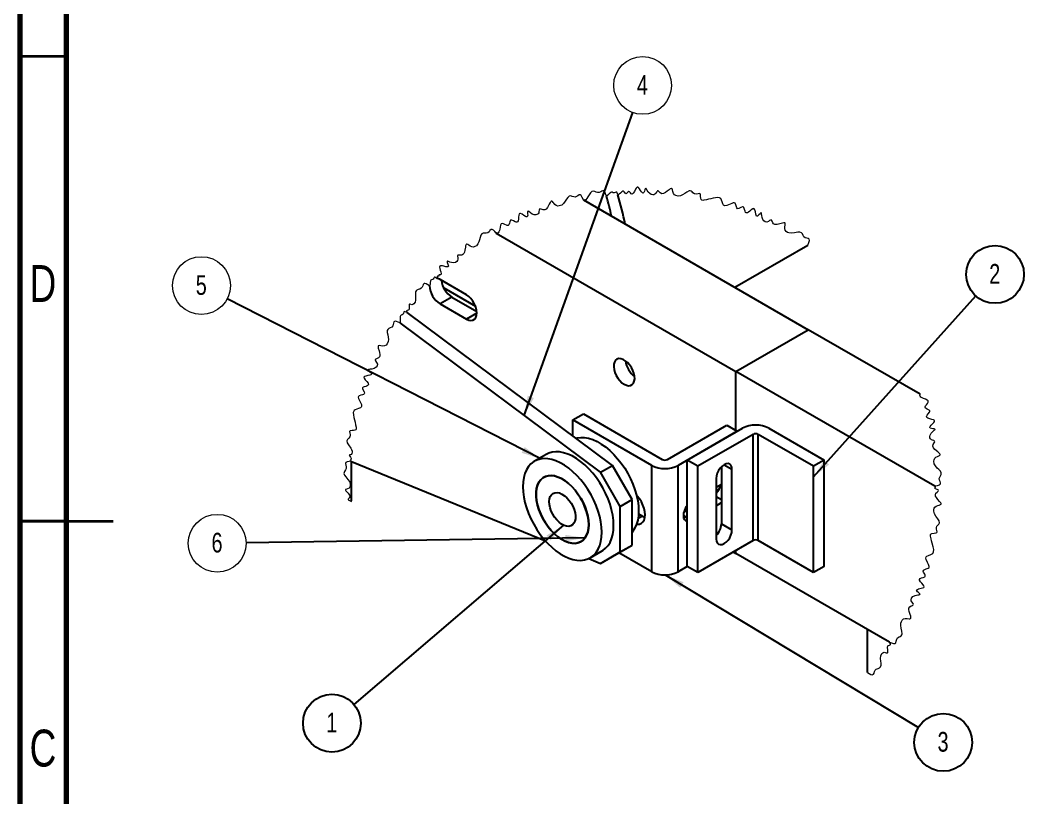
# Model space of a CAD drawing. Header units: millimetres. Extents: x 41 to 1868, y -696 to 319.
# Drawn here: x 976.2 to 1084.2, y -582.6 to -498.9 of the extents above; entities that cross this region are included whole.
import ezdxf

# ---------------------------------------------------------------- set-up
doc = ezdxf.new("R2010")
doc.units = ezdxf.units.MM
doc.layers.add('FORMAT', color=7, linetype='Continuous')
doc.styles.add('SLDTEXTSTYLE0', font='TXT', dxfattribs={"width": 0.75})
doc.dimstyles.new('SLDDIMSTYLE0', dxfattribs={"dimtxt": 2.5, "dimasz": 2.116667, "dimexe": 0, "dimexo": 0.625, "dimgap": 0, "dimtad": 1, "dimdec": 0, "dimrnd": 1e-09, "dimtxsty": 'Standard', "dimsah": 1, "dimcen": 2.5, "dimazin": 3, "dimtfac": 2.116667, "dimtdec": 0, "dimtmove": 0, "dimatfit": 3, "dimfrac": 2})

# ---------------------------------------------------------------- blocks, each defined once
blk = doc.blocks.new('SW_NOTE_0_117')
at = {"layer": 'FORMAT', "color": 0}
blk.add_circle((2.08, 2.32), 3.11, dxfattribs=at)
at = {"layer": 'FORMAT', "color": 0, "insert": (2.05, 3.44), "char_height": 2.12, "attachment_point": 2, "style": 'SLDTEXTSTYLE0'}
blk.add_mtext('2', dxfattribs=at)
blk = doc.blocks.new('SW_NOTE_0_118')
at = {"layer": 'FORMAT', "color": 0}
blk.add_circle((2.67, -1.61), 3.11, dxfattribs=at)
at = {"layer": 'FORMAT', "color": 0, "insert": (2.65, -0.49), "char_height": 2.12, "attachment_point": 2, "style": 'SLDTEXTSTYLE0'}
blk.add_mtext('3', dxfattribs=at)
blk = doc.blocks.new('SW_NOTE_0_119')
at = {"layer": 'FORMAT', "color": 0}
blk.add_circle((-2.37, -2.02), 3.11, dxfattribs=at)
at = {"layer": 'FORMAT', "color": 0, "insert": (-2.39, -0.9), "char_height": 2.12, "attachment_point": 2, "style": 'SLDTEXTSTYLE0'}
blk.add_mtext('1', dxfattribs=at)
blk = doc.blocks.new('SW_NOTE_0_120')
at = {"color": 0, "linetype": 'Continuous', "lineweight": 0}
blk.add_circle((-2.77, 1.42), 3.11, dxfattribs=at)
at = {"color": 0, "linetype": 'Continuous', "lineweight": 0, "insert": (-2.79, 2.54), "char_height": 2.12, "attachment_point": 2, "style": 'SLDTEXTSTYLE0'}
blk.add_mtext('5', dxfattribs=at)
blk = doc.blocks.new('SW_NOTE_0_121')
at = {"color": 0, "linetype": 'Continuous', "lineweight": 0}
blk.add_circle((-3.11, -0.05), 3.11, dxfattribs=at)
at = {"color": 0, "linetype": 'Continuous', "lineweight": 0, "insert": (-3.13, 1.08), "char_height": 2.12, "attachment_point": 2, "style": 'SLDTEXTSTYLE0'}
blk.add_mtext('6', dxfattribs=at)
blk = doc.blocks.new('SW_NOTE_0_122')
at = {"color": 0, "linetype": 'Continuous', "lineweight": 0}
blk.add_circle((1.05, 2.93), 3.11, dxfattribs=at)
at = {"color": 0, "linetype": 'Continuous', "lineweight": 0, "insert": (1.03, 4.05), "char_height": 2.12, "attachment_point": 2, "style": 'SLDTEXTSTYLE0'}
blk.add_mtext('4', dxfattribs=at)

msp = doc.modelspace()

# ---------------------------------------------------------------- linework, layer by layer
at = {"color": 7, "linetype": 'Continuous', "lineweight": 70}
for p, q in [((976.2375, -696.2811), (976.2375, -409.2811)), ((981.2375, -690.1476), (981.2375, -413.1476))]:
    msp.add_line(p, q, dxfattribs=at)
at = {"color": 7, "linetype": 'Continuous', "lineweight": 35}
for p, q in [((981.2375, -502.7811), (976.2375, -502.7811)), ((976.2365, -552.7811), (986.2385, -552.7811)), ((981.2375, -552.7811), (976.2375, -552.7811))]:
    msp.add_line(p, q, dxfattribs=at)
at = {"color": 7, "linetype": 'Continuous', "lineweight": 25}
for p, q in [((1036.8181, -518.2107), (1061.0089, -532.1757)), ((1027.4493, -521.7826), (1053.2307, -536.6659)), ((1053.1024, -527.6114), (1060.9701, -523.0694)), ((1024.2394, -528.4216), (1021.4109, -526.7888)), ((1021.8014, -527.6689), (1025.2199, -529.6423)), ((1022.6837, -528.6669), (1021.4109, -529.4017)), ((1022.6837, -528.6669), (1025.3619, -530.213)), ((1021.4109, -529.4017), (1024.2394, -531.0345)), ((1039.9371, -546.7902), (1017.883, -530.3446)), ((1038.6643, -547.5249), (1017.1054, -531.4486)), ((1053.2307, -536.6659), (1061.0089, -532.1757)), ((1073.0347, -539.118), (1061.0089, -532.1757)), ((1053.2307, -543.0346), (1053.2307, -536.6659)), ((1074.6266, -549.0175), (1053.2307, -536.6659)), ((1035.6945, -541.8916), (1036.8259, -541.2385)), ((1044.1797, -546.79), (1035.6945, -541.8916)), ((1035.6945, -543.6265), (1035.6945, -541.8916)), ((1036.8259, -541.2385), (1045.3111, -546.1369)), ((1045.8768, -546.1369), (1052.2408, -542.4631)), ((1047.9982, -546.2185), (1053.9378, -542.7896)), ((1052.2408, -542.4631), (1053.3722, -543.1162)), ((1056.7663, -542.7896), (1062.706, -546.2185)), ((1053.3722, -543.1162), (1047.0082, -546.79)), ((1055.0692, -543.4428), (1049.1295, -546.8717)), ((1055.0692, -554.8743), (1055.0692, -543.4428)), ((1061.5746, -546.8717), (1055.6349, -543.4428)), ((1055.6349, -554.8743), (1055.6349, -543.4428)), ((1032.8361, -545.5951), (1031.5633, -546.3298)), ((1049.1295, -546.8717), (1047.9982, -546.2185)), ((1047.9982, -557.6501), (1047.9982, -546.2185)), ((1062.706, -546.2185), (1061.5746, -546.8717)), ((1062.706, -557.6501), (1062.706, -546.2185)), ((1011.865, -550.5893), (1011.865, -546.344)), ((1011.865, -546.3656), (1032.7449, -554.9031)), ((1038.6643, -547.5249), (1039.9371, -546.7902)), ((1042.0584, -550.4644), (1039.9371, -546.7902)), ((1044.1797, -558.2216), (1044.1797, -546.79)), ((1047.0082, -558.2216), (1047.0082, -546.79)), ((1049.1295, -558.3032), (1049.1295, -546.8717)), ((1051.6751, -546.928), (1051.6751, -553.0779)), ((1052.8064, -553.731), (1052.8064, -547.1986)), ((1061.5746, -558.3032), (1061.5746, -546.8717)), ((1040.7857, -551.1992), (1038.6643, -547.5249)), ((1051.1094, -548.1783), (1051.1094, -554.7107)), ((1051.6751, -548.8318), (1051.1094, -549.1584)), ((1011.7955, -550.6294), (1011.865, -550.5893)), ((1040.7857, -551.1992), (1042.0584, -550.4644)), ((1042.0584, -555.3636), (1042.0584, -550.4644)), ((1042.5706, -550.1089), (1042.6781, -550.171)), ((1040.7857, -556.0984), (1040.7857, -551.1992)), ((1047.9982, -551.6079), (1047.6223, -551.8249)), ((1051.1094, -551.1181), (1051.6751, -550.7915)), ((1042.7561, -552.0108), (1043.1898, -552.2612)), ((1043.1898, -552.2612), (1043.4487, -552.383)), ((1051.6751, -553.0779), (1052.8064, -553.731)), ((1055.0692, -554.8743), (1049.1295, -558.3032)), ((1061.5746, -558.3032), (1055.6349, -554.8743)), ((1037.5629, -556.7224), (1038.8356, -555.9877)), ((1039.9371, -556.5887), (1042.0584, -555.3636)), ((1040.7857, -556.0984), (1042.0584, -555.3636)), ((1053.2307, -556.2629), (1053.2307, -555.9357)), ((1037.4003, -556.8066), (1038.6643, -557.3234)), ((1038.6643, -557.3234), (1040.7857, -556.0984)), ((1038.6643, -557.3234), (1039.9371, -556.5887)), ((1044.1797, -558.2216), (1040.644, -556.1805)), ((1052.9473, -556.0993), (1053.2307, -556.2629)), ((1069.7562, -565.8028), (1053.2307, -556.2629)), ((1047.9982, -557.6501), (1047.0082, -558.2216)), ((1049.1295, -558.3032), (1047.9982, -557.6501)), ((1062.706, -557.6501), (1061.5746, -558.3032)), ((1069.7562, -565.8028), (1067.3729, -564.427)), ((1067.3729, -569.0811), (1067.3729, -564.427))]:
    msp.add_line(p, q, dxfattribs=at)
at = {"color": 8, "linetype": 'Continuous', "lineweight": 25}
for p, q in [((1025.3707, -530.3814), (1024.2394, -531.0345)), ((1051.9578, -546.7087), (1052.8064, -547.1986)), ((1051.1094, -550.1384), (1051.6751, -550.465)), ((1043.1898, -552.2612), (1042.6933, -552.5478)), ((1047.5739, -552.1794), (1047.9982, -552.4243))]:
    msp.add_line(p, q, dxfattribs=at)
at = {"color": 7, "linetype": 'Continuous', "lineweight": 18, "flags": 128}
for points in [[(1060.9701, -523.0694), (1061.0856, -522.7992), (1061.1454, -522.5666), (1061.1202, -522.4396), (1061.0121, -522.3683), (1060.8439, -522.3314), (1060.6681, -522.2837), (1060.5353, -522.182), (1060.4508, -522.0297), (1060.3803, -521.8705), (1060.2883, -521.749), (1060.1139, -521.6861), (1059.8937, -521.6953), (1059.5219, -521.7656), (1059.2157, -521.8013), (1058.9329, -521.7663), (1058.7789, -521.7011), (1058.6387, -521.5989), (1058.5337, -521.4614), (1058.4859, -521.2907), (1058.4968, -521.0982), (1058.5293, -520.913), (1058.5416, -520.7664), (1058.5272, -520.7172), (1058.4941, -520.6876), (1058.3706, -520.6788), (1058.2337, -520.7082), (1057.9369, -520.796), (1057.6563, -520.8602), (1057.4045, -520.8554), (1057.2781, -520.7914), (1057.1899, -520.6668), (1057.1283, -520.5138), (1057.0679, -520.3921), (1057.0157, -520.3581), (1056.9485, -520.3725), (1056.84, -520.4407), (1056.7181, -520.5259), (1056.5495, -520.5943), (1056.3879, -520.5728), (1056.2436, -520.4746), (1056.1267, -520.3157), (1056.0475, -520.1125), (1056.0123, -519.885), (1055.9943, -519.6908), (1055.9776, -519.6305), (1055.948, -519.6079), (1055.9174, -519.6181), (1055.888, -519.639), (1055.827, -519.6973), (1055.7021, -519.8323), (1055.5627, -519.9548), (1055.5047, -519.9721), (1055.4579, -519.9507), (1055.4022, -519.8534), (1055.3694, -519.7386), (1055.3211, -519.4957), (1055.2661, -519.2711), (1055.2032, -519.1586), (1055.1268, -519.1341), (1055.0311, -519.1695), (1054.8806, -519.2783), (1054.7132, -519.4172), (1054.5827, -519.5148), (1054.4569, -519.584), (1054.3482, -519.6026), (1054.2675, -519.5505), (1054.2062, -519.4217), (1054.1596, -519.2574), (1054.1221, -519.13), (1054.075, -519.0258), (1054.0212, -518.97), (1053.95, -518.956), (1053.7675, -519.0245), (1053.5481, -519.1386), (1053.4053, -519.1576), (1053.3237, -519.079), (1053.2785, -518.9717), (1053.2158, -518.7531), (1053.1375, -518.5692), (1053.0455, -518.5083), (1052.9203, -518.5234), (1052.7728, -518.5864), (1052.6145, -518.6678), (1052.2659, -518.8165), (1052.0351, -518.8409), (1051.908, -518.7698), (1051.8243, -518.6184), (1051.7617, -518.4239), (1051.6953, -518.227), (1051.6004, -518.0686), (1051.4595, -517.9785), (1051.2578, -517.9484), (1051.0286, -517.9706), (1050.7918, -518.0218), (1050.5294, -518.0879), (1050.2946, -518.1404), (1050.0603, -518.1924), (1049.7916, -518.2508), (1049.6584, -518.2595), (1049.5498, -518.233), (1049.48, -518.1565), (1049.4461, -518.014), (1049.4367, -517.8449), (1049.423, -517.6673), (1049.3872, -517.5671), (1049.3044, -517.5252), (1049.1794, -517.5398), (1048.9471, -517.587), (1048.7584, -517.5533), (1048.606, -517.4326), (1048.5124, -517.3405), (1048.4175, -517.2683), (1048.3146, -517.2378), (1048.2031, -517.2496), (1047.9647, -517.3608), (1047.7226, -517.5228), (1047.4917, -517.6662), (1047.263, -517.7624), (1047.0214, -517.7938), (1046.7684, -517.7418), (1046.6219, -517.6499), (1046.5174, -517.5047), (1046.4569, -517.3205), (1046.4158, -517.1401), (1046.3681, -517.0084), (1046.3335, -516.9747), (1046.2892, -516.9661), (1046.1591, -517.021), (1046.0326, -517.1148), (1045.849, -517.2663), (1045.6511, -517.4153), (1045.45, -517.5212), (1045.2569, -517.5431), (1045.0823, -517.4457), (1044.9316, -517.2935), (1044.865, -517.2442), (1044.8044, -517.2384), (1044.7417, -517.2902), (1044.6934, -517.3601), (1044.6158, -517.4854), (1044.5253, -517.5963), (1044.4168, -517.6609), (1044.2949, -517.6779), (1044.1232, -517.6348), (1043.9551, -517.5265), (1043.8063, -517.3641), (1043.6642, -517.1172), (1043.5809, -516.9786), (1043.5532, -516.9589), (1043.5268, -516.9645), (1043.4837, -517.0282), (1043.45, -517.111), (1043.3866, -517.2854), (1043.3261, -517.4127), (1043.256, -517.4709), (1043.1758, -517.4439), (1043.0881, -517.3539), (1042.971, -517.1892), (1042.8521, -517.0136), (1042.7503, -516.8897), (1042.6747, -516.8356), (1042.6142, -516.8316), (1042.5573, -516.8655), (1042.4887, -516.9501), (1042.4207, -517.0686), (1042.3083, -517.2887), (1042.1817, -517.4954), (1042.0747, -517.5805), (1041.97, -517.5411), (1041.8877, -517.4445), (1041.7826, -517.325), (1041.6993, -517.2985), (1041.6092, -517.3678), (1041.5383, -517.4528), (1041.4678, -517.5224), (1041.4128, -517.5411), (1041.3196, -517.4787), (1041.2153, -517.3462), (1041.1321, -517.2684), (1041.0504, -517.2685), (1040.9667, -517.3357), (1040.8324, -517.4723), (1040.6777, -517.5857), (1040.5218, -517.6716), (1040.4883, -517.5445), (1040.4473, -517.4405), (1040.4074, -517.3915), (1040.3562, -517.378), (1040.2444, -517.4252), (1040.1458, -517.4628), (1040.0357, -517.4424), (1039.932, -517.3879), (1039.8456, -517.3675), (1039.7642, -517.401), (1039.6091, -517.5546), (1039.4528, -517.6952), (1039.2934, -517.8006), (1039.2102, -517.5479), (1039.1147, -517.3426), (1039.0277, -517.2484), (1038.9219, -517.2274), (1038.8168, -517.2682), (1038.7006, -517.3356), (1038.5052, -517.4239), (1038.3549, -517.4225), (1038.207, -517.3699), (1038.0641, -517.3042), (1037.8857, -517.262), (1037.723, -517.3161), (1037.5721, -517.4546), (1037.4285, -517.659), (1037.3102, -517.8666), (1037.1904, -518.0719), (1037.0926, -518.1985), (1036.9891, -518.2677), (1036.8624, -518.2448), (1036.8401, -518.2282), (1036.8232, -518.2129), (1036.821, -518.2109), (1036.8199, -518.2097), (1036.8194, -518.2094), (1036.819, -518.2093), (1036.8187, -518.2096), (1036.8185, -518.2099), (1036.8181, -518.2107), (1036.7097, -517.9534), (1036.5914, -517.7524), (1036.4906, -517.6725), (1036.3749, -517.6786), (1036.2434, -517.7584), (1036.0991, -517.8553), (1035.9453, -517.91), (1035.7863, -517.8905), (1035.6282, -517.8341), (1035.4776, -517.789), (1035.2987, -517.8198), (1035.1437, -517.9546), (1035.0049, -518.1474), (1034.8744, -518.3516), (1034.6966, -518.5876), (1034.4883, -518.764), (1034.2237, -518.8637), (1034.0594, -518.8704), (1033.9013, -518.8261), (1033.7628, -518.7213), (1033.6459, -518.5784), (1033.5692, -518.4723), (1033.4993, -518.3878), (1033.4341, -518.3432), (1033.3713, -518.3518), (1033.313, -518.4029), (1033.2543, -518.4871), (1033.158, -518.6647), (1032.9604, -519.0235), (1032.8249, -519.1901), (1032.6661, -519.2851), (1032.4801, -519.2757), (1032.2883, -519.1993), (1032.1536, -519.1697), (1032.0954, -519.2204), (1032.0667, -519.3291), (1032.0467, -519.4659), (1032.0143, -519.6002), (1031.9419, -519.7163), (1031.8331, -519.7887), (1031.6974, -519.8192), (1031.5444, -519.81), (1031.3298, -519.7393), (1031.1239, -519.6082), (1030.953, -519.4705), (1030.89, -519.4312), (1030.8468, -519.4293), (1030.8314, -519.4522), (1030.8248, -519.4825), (1030.8222, -519.5572), (1030.83, -519.7008), (1030.8357, -519.8493), (1030.8208, -519.9669), (1030.7685, -520.0209), (1030.6858, -520.0137), (1030.6038, -519.9786), (1030.4344, -519.8772), (1030.233, -519.7482), (1030.0564, -519.6651), (1029.9701, -519.6661), (1029.9149, -519.7234), (1029.8764, -519.8673), (1029.8589, -520.0593), (1029.8415, -520.2675), (1029.8043, -520.4572), (1029.7535, -520.5596), (1029.6758, -520.605), (1029.5894, -520.5949), (1029.4895, -520.5542), (1029.3207, -520.4635), (1029.1388, -520.3834), (1029.0625, -520.377), (1029.0018, -520.4064), (1028.9224, -520.5597), (1028.8777, -520.7203), (1028.819, -520.8839), (1028.7247, -520.9651), (1028.6412, -520.96), (1028.5445, -520.9245), (1028.3791, -520.8387), (1028.2329, -520.7675), (1028.1042, -520.7394), (1027.9953, -520.7971), (1027.9213, -520.9397), (1027.869, -521.137), (1027.825, -521.3574), (1027.788, -521.5158), (1027.7402, -521.6507), (1027.6749, -521.7459), (1027.5853, -521.7854), (1027.522, -521.7773), (1027.4658, -521.7553), (1027.4569, -521.7554), (1027.4527, -521.7604), (1027.4493, -521.7826), (1027.3003, -521.6104), (1027.1558, -521.4679), (1027.0202, -521.3849), (1026.8982, -521.3911), (1026.7766, -521.5138), (1026.678, -521.6448), (1026.5444, -521.7633), (1026.3775, -521.8033), (1026.1969, -521.7998), (1026.0295, -521.8072), (1025.8992, -521.8749), (1025.807, -522.0054), (1025.7229, -522.2392), (1025.658, -522.4936), (1025.5869, -522.7273), (1025.4766, -522.9546), (1025.3106, -523.1406), (1025.1619, -523.2348), (1024.9926, -523.2855), (1024.8148, -523.2725), (1024.6495, -523.1946), (1024.4966, -523.0889), (1024.3908, -523.0159), (1024.3027, -522.9761), (1024.2502, -522.9809), (1024.2095, -523.0179), (1024.1608, -523.1387), (1024.1266, -523.3127), (1024.0741, -523.6364), (1024.0298, -523.8174), (1023.9645, -523.9751), (1023.8699, -524.0927), (1023.7374, -524.1532), (1023.6144, -524.1586), (1023.4887, -524.1493), (1023.3688, -524.1484), (1023.3072, -524.174), (1023.2842, -524.278), (1023.3084, -524.4338), (1023.3276, -524.6019), (1023.2955, -524.7465), (1023.2072, -524.8561), (1023.056, -524.9361), (1022.8662, -524.9683), (1022.6551, -524.9508), (1022.4748, -524.8985), (1022.3138, -524.8374), (1022.2097, -524.8081), (1022.1652, -524.8198), (1022.16, -524.8705), (1022.1766, -524.9329), (1022.2476, -525.1149), (1022.2922, -525.2396), (1022.3096, -525.3426), (1022.2807, -525.4051), (1022.2064, -525.4275), (1022.0363, -525.4086), (1021.8297, -525.3577), (1021.667, -525.3178), (1021.5245, -525.2963), (1021.4415, -525.3026), (1021.3882, -525.3355), (1021.3604, -525.4488), (1021.3788, -525.5791), (1021.426, -525.7596), (1021.4838, -525.9627), (1021.5233, -526.1587), (1021.5057, -526.2632), (1021.4196, -526.2857), (1021.3496, -526.2735), (1021.3067, -526.2784), (1021.2914, -526.3025), (1021.289, -526.3419), (1021.2874, -526.396), (1021.2799, -526.4151), (1021.2642, -526.4244), (1021.1854, -526.4147), (1021.1422, -526.4109), (1021.12, -526.4225), (1021.1084, -526.4672), (1021.0966, -526.5732), (1021.0668, -526.6602), (1020.9693, -526.5907), (1020.88, -526.5417), (1020.8235, -526.5306), (1020.7798, -526.5511), (1020.729, -526.6492), (1020.6818, -526.733), (1020.5929, -526.7828), (1020.4885, -526.8051), (1020.4161, -526.8411), (1020.3786, -526.912), (1020.3595, -527.1099), (1020.332, -527.2994), (1020.2818, -527.466), (1020.0895, -527.344), (1019.9101, -527.2491), (1019.7865, -527.2114), (1019.685, -527.2204), (1019.6032, -527.3022), (1019.5454, -527.443), (1019.4841, -527.5987), (1019.3915, -527.7245), (1019.2365, -527.803), (1019.0617, -527.8501), (1018.9084, -527.9106), (1018.83, -527.9889), (1018.7832, -528.0962), (1018.7565, -528.3675), (1018.7736, -528.6995), (1018.7714, -529.0038), (1018.7204, -529.2175), (1018.5984, -529.4077), (1018.4909, -529.4844), (1018.3575, -529.4936), (1018.2029, -529.4427), (1018.148, -529.4277), (1018.1153, -529.4288), (1018.0848, -529.4659), (1018.0789, -529.5395), (1018.0991, -529.7486), (1018.0919, -529.9603), (1018.0517, -530.0373), (1017.9747, -530.0805), (1017.8702, -530.1038), (1017.8128, -530.1304), (1017.8014, -530.1678), (1017.8148, -530.219), (1017.883, -530.3446), (1017.7542, -530.2808), (1017.6391, -530.2396), (1017.5701, -530.2372), (1017.5221, -530.2698), (1017.4806, -530.3957), (1017.4405, -530.5039), (1017.3445, -530.5798), (1017.225, -530.626), (1017.1461, -530.6825), (1017.1151, -530.7736), (1017.13, -531.0118), (1017.1333, -531.2416), (1017.1054, -531.4486), (1016.9054, -531.363), (1016.7203, -531.2989), (1016.5647, -531.2777), (1016.4536, -531.3208), (1016.3913, -531.4612), (1016.3628, -531.6115), (1016.3126, -531.7796), (1016.207, -531.9025), (1016.0571, -531.9832), (1015.904, -532.0533), (1015.7889, -532.1452), (1015.7352, -532.2768), (1015.7355, -532.4975), (1015.7799, -532.7421), (1015.8279, -532.9815), (1015.8535, -533.2315), (1015.829, -533.4663), (1015.7342, -533.6907), (1015.6117, -533.8357), (1015.4473, -533.9297), (1015.2461, -533.949), (1015.0362, -533.9199), (1014.8586, -533.8964), (1014.7543, -533.9318), (1014.7349, -534.0406), (1014.7582, -534.1664), (1014.8426, -534.4474), (1014.8979, -534.6429), (1014.9327, -534.8349), (1014.9338, -534.9741), (1014.9022, -535.0956), (1014.8008, -535.2139), (1014.6404, -535.2914), (1014.5055, -535.348), (1014.4399, -535.3998), (1014.4316, -535.4578), (1014.4637, -535.5291), (1014.5835, -535.6982), (1014.6686, -535.8817), (1014.6478, -536.0587), (1014.5358, -536.2153), (1014.3268, -536.3505), (1014.0593, -536.4242), (1013.9049, -536.4402), (1013.7766, -536.4538), (1013.7056, -536.4754), (1013.6893, -536.5055), (1013.7151, -536.5544), (1013.7592, -536.6023), (1013.8666, -536.7008), (1014.0205, -536.8558), (1014.0558, -536.9233), (1014.0447, -536.9781), (1013.9621, -537.0362), (1013.8573, -537.0709), (1013.6257, -537.1209), (1013.4205, -537.167), (1013.2702, -537.2298), (1013.2234, -537.2972), (1013.239, -537.3835), (1013.3604, -537.5615), (1013.5317, -537.7655), (1013.6586, -537.9502), (1013.6994, -538.0794), (1013.6665, -538.165), (1013.5704, -538.2253), (1013.4192, -538.2753), (1013.2582, -538.3215), (1013.1494, -538.365), (1013.076, -538.4228), (1013.0562, -538.5142), (1013.0957, -538.6296), (1013.2314, -538.8831), (1013.2668, -538.9964), (1013.2409, -539.0848), (1013.1692, -539.1387), (1013.0667, -539.1802), (1012.8796, -539.2352), (1012.6933, -539.3095), (1012.6359, -539.3617), (1012.614, -539.4288), (1012.6427, -539.5693), (1012.7205, -539.7326), (1012.8573, -540.0026), (1012.9424, -540.2315), (1012.9565, -540.4263), (1012.9197, -540.5137), (1012.8451, -540.5808), (1012.6179, -540.6751), (1012.4445, -540.7298), (1012.2843, -540.7961), (1012.1637, -540.8899), (1012.0792, -541.0926), (1012.0821, -541.3455), (1012.136, -541.6185), (1012.2047, -541.8813), (1012.2667, -542.1421), (1012.3288, -542.4107), (1012.3894, -542.6831), (1012.3869, -542.8738), (1012.3334, -542.9593), (1012.2293, -543.0049), (1012.0922, -543.0231), (1011.9449, -543.0304), (1011.7545, -543.057), (1011.6937, -543.0925), (1011.6674, -543.1512), (1011.6877, -543.3134), (1011.7228, -543.4643), (1011.7327, -543.5971), (1011.6971, -543.714), (1011.5793, -543.8641), (1011.4516, -544.0017), (1011.3875, -544.1487), (1011.4293, -544.3567), (1011.5569, -544.577), (1011.7956, -544.9123), (1011.8886, -545.0733), (1011.9466, -545.2385), (1011.9597, -545.376), (1011.9354, -545.5205), (1011.884, -545.5968), (1011.7922, -545.6373), (1011.6952, -545.6588), (1011.6619, -545.6725), (1011.6474, -545.6934), (1011.6594, -545.7389), (1011.689, -545.7843), (1011.7835, -545.907), (1011.8502, -546.0374), (1011.8478, -546.0978), (1011.8115, -546.1514), (1011.7577, -546.2038), (1011.7371, -546.2411), (1011.7497, -546.271), (1011.776, -546.2937), (1011.865, -546.344), (1011.633, -546.3684), (1011.43, -546.4072), (1011.2852, -546.4748), (1011.2275, -546.5854), (1011.2599, -546.7431), (1011.3179, -546.9252), (1011.3264, -547.1047), (1011.2493, -547.2651), (1011.1125, -547.4516), (1011.0509, -547.6382), (1011.115, -547.8332), (1011.2579, -548.0305), (1011.48, -548.2852), (1011.6572, -548.5333), (1011.7491, -548.8032), (1011.7512, -548.9543), (1011.7112, -549.1014), (1011.6139, -549.2186), (1011.4625, -549.2922), (1011.2729, -549.3626), (1011.2332, -549.3932), (1011.2213, -549.4312), (1011.2641, -549.522), (1011.3401, -549.6079), (1011.5154, -549.7843), (1011.6666, -549.9789), (1011.7038, -550.0774), (1011.7, -550.174), (1011.6493, -550.2667), (1011.5793, -550.353), (1011.5295, -550.4301), (1011.5373, -550.4956), (1011.6559, -550.575), (1011.7955, -550.6294), (1011.7955, -550.6294), (1011.7955, -550.6294), (1011.7955, -550.6294), (1011.7955, -550.6294)], [(1074.6266, -548.995), (1074.8999, -548.941), (1075.1205, -548.8663), (1075.2195, -548.7842), (1075.2378, -548.6702), (1075.1869, -548.5259), (1075.1212, -548.3654), (1075.0976, -548.2041), (1075.1477, -548.0524), (1075.2345, -547.9092), (1075.3099, -547.7712), (1075.3185, -547.5901), (1075.22, -547.4114), (1075.0606, -547.2367), (1074.8873, -547.0677), (1074.6915, -546.8464), (1074.5594, -546.608), (1074.5128, -546.3304), (1074.5372, -546.1681), (1074.6096, -546.0213), (1074.7371, -545.9052), (1074.8995, -545.8186), (1075.119, -545.7135), (1075.1798, -545.6594), (1075.1887, -545.5971), (1075.154, -545.5305), (1075.0865, -545.4568), (1074.9351, -545.3278), (1074.6237, -545.0637), (1074.4845, -544.8982), (1074.4172, -544.7244), (1074.4556, -544.5448), (1074.5681, -544.3714), (1074.6321, -544.2427), (1074.6038, -544.1727), (1074.5093, -544.1213), (1074.3816, -544.0745), (1074.2543, -544.018), (1074.1495, -543.9275), (1074.0951, -543.8093), (1074.0873, -543.6722), (1074.1222, -543.5252), (1074.2286, -543.3289), (1074.3939, -543.1515), (1074.5677, -543.0084), (1074.63, -542.9465), (1074.6454, -542.9082), (1074.616, -542.8764), (1074.5428, -542.8544), (1074.4052, -542.8325), (1074.257, -542.8093), (1074.1369, -542.7739), (1074.0818, -542.7163), (1074.0885, -542.6573), (1074.1273, -542.5877), (1074.2329, -542.4633), (1074.3823, -542.3116), (1074.5169, -542.1637), (1074.5834, -542.054), (1074.5864, -541.9832), (1074.5454, -541.9292), (1074.4701, -541.8851), (1074.3034, -541.8272), (1074.0805, -541.7635), (1073.8716, -541.6839), (1073.7722, -541.6162), (1073.7296, -541.5343), (1073.7467, -541.454), (1073.8, -541.3661), (1073.9201, -541.2201), (1074.0437, -541.0568), (1074.0744, -540.9816), (1074.0698, -540.9139), (1074.0257, -540.8548), (1073.9523, -540.8019), (1073.8072, -540.7252), (1073.6362, -540.6249), (1073.5713, -540.5319), (1073.5785, -540.4626), (1073.6158, -540.387), (1073.7115, -540.2602), (1073.832, -540.113), (1073.911, -539.9733), (1073.8964, -539.8514), (1073.7866, -539.7475), (1073.6126, -539.6553), (1073.4066, -539.5678), (1073.1231, -539.4289), (1073.0303, -539.3486), (1072.9933, -539.2565), (1073.0295, -539.1493), (1073.0414, -539.1329), (1073.0455, -539.1261), (1073.0447, -539.1221), (1073.0399, -539.1196), (1073.0347, -539.118)], [(1067.3729, -569.0811), (1067.566, -569.188), (1067.746, -569.2709), (1067.8997, -569.306), (1068.014, -569.2693), (1068.0887, -569.1283), (1068.133, -568.978), (1068.2048, -568.8166), (1068.3302, -568.7102), (1068.513, -568.6409), (1068.6859, -568.5731), (1068.7967, -568.4571), (1068.8402, -568.2872), (1068.839, -568.0843), (1068.8162, -567.8697), (1068.7884, -567.5648), (1068.8121, -567.2899), (1068.9302, -567.0422), (1069.035, -566.9428), (1069.1698, -566.8971), (1069.2861, -566.9102), (1069.4008, -566.9422), (1069.4871, -566.9637), (1069.5375, -566.9631), (1069.5731, -566.9273), (1069.581, -566.8564), (1069.5505, -566.6463), (1069.5199, -566.379), (1069.5633, -566.2099), (1069.6354, -566.1508), (1069.7349, -566.1175), (1069.8261, -566.0884), (1069.8716, -566.041), (1069.8625, -565.9792), (1069.8335, -565.9202), (1069.7562, -565.8028), (1069.7562, -565.8028), (1069.7562, -565.8028), (1069.7562, -565.8028), (1069.7562, -565.8028), (1069.9805, -565.8908), (1070.1837, -565.9499), (1070.3445, -565.951), (1070.4418, -565.8656), (1070.482, -565.6961), (1070.52, -565.5017), (1070.6146, -565.3461), (1070.7736, -565.2465), (1070.9023, -565.185), (1071.0116, -565.1149), (1071.0798, -565.02), (1071.1066, -564.8999), (1071.077, -564.6121), (1071.0057, -564.3083), (1070.9601, -564.0265), (1070.9728, -563.7632), (1071.0275, -563.5933), (1071.126, -563.4342), (1071.2674, -563.3117), (1071.4501, -563.2535), (1071.6591, -563.2611), (1071.8556, -563.2881), (1071.9452, -563.2927), (1072.0103, -563.2781), (1072.0458, -563.2374), (1072.055, -563.1724), (1072.0258, -563.0192), (1071.9631, -562.8268), (1071.8583, -562.4903), (1071.8279, -562.3041), (1071.8414, -562.138), (1071.9172, -562.0054), (1072.0622, -561.9143), (1072.2199, -561.8454), (1072.3034, -561.7875), (1072.3174, -561.7244), (1072.28, -561.6464), (1072.1407, -561.46), (1072.0845, -561.3592), (1072.0619, -561.2581), (1072.1128, -561.0651), (1072.2681, -560.9005), (1072.4995, -560.7833), (1072.8044, -560.7247), (1072.9094, -560.7119), (1072.9877, -560.6951), (1073.0217, -560.6757), (1073.0293, -560.6554), (1073.0203, -560.6295), (1072.9627, -560.5633), (1072.8608, -560.4741), (1072.7523, -560.379), (1072.6784, -560.2985), (1072.6504, -560.2422), (1072.6715, -560.1756), (1072.753, -560.1241), (1072.8763, -560.0829), (1073.0229, -560.0471), (1073.311, -559.9729), (1073.4249, -559.9184), (1073.4688, -559.8635), (1073.4526, -559.7577), (1073.3645, -559.63), (1073.2219, -559.4687), (1073.0783, -559.2969), (1072.9916, -559.15), (1072.9764, -559.0502), (1073.0512, -558.9554), (1073.2048, -558.8896), (1073.3839, -558.8333), (1073.5357, -558.7667), (1073.5996, -558.6981), (1073.6012, -558.6064), (1073.5548, -558.4968), (1073.4858, -558.3789), (1073.4198, -558.2622), (1073.3823, -558.1563), (1073.3983, -558.0704), (1073.473, -558.0065), (1073.676, -557.9279), (1073.8896, -557.8524), (1074, -557.7704), (1074.0183, -557.6527), (1073.9418, -557.4623), (1073.8238, -557.2508), (1073.6768, -556.9255), (1073.6478, -556.7637), (1073.6809, -556.6317), (1073.7797, -556.5413), (1073.9269, -556.4741), (1074.1926, -556.3801), (1074.3925, -556.2676), (1074.4958, -556.0948), (1074.5094, -555.8421), (1074.4552, -555.5603), (1074.3347, -555.1381), (1074.2771, -554.9157), (1074.2137, -554.6762), (1074.1497, -554.4065), (1074.1445, -554.3012), (1074.1653, -554.2131), (1074.2207, -554.1499), (1074.3113, -554.113), (1074.5475, -554.084), (1074.7671, -554.0531), (1074.8369, -554.014), (1074.8641, -553.9477), (1074.8426, -553.8051), (1074.7985, -553.6365), (1074.7904, -553.4716), (1074.8547, -553.3309), (1074.9595, -553.2078), (1075.0601, -553.0904), (1075.1127, -552.9672), (1075.0746, -552.7634), (1074.9468, -552.5478), (1074.7408, -552.2644), (1074.5841, -551.9924), (1074.5129, -551.7064), (1074.519, -551.5511), (1074.5597, -551.3978), (1074.6411, -551.2624), (1074.7692, -551.1608), (1074.9343, -551.0958), (1075.1026, -551.0506), (1075.2383, -551.0064), (1075.3058, -550.9445), (1075.3033, -550.8875), (1075.2689, -550.8189), (1075.1328, -550.6531), (1074.9532, -550.4594), (1074.7856, -550.2503), (1074.7014, -550.0906), (1074.6787, -549.9343), (1074.7411, -549.7866), (1074.8758, -549.6516), (1074.9671, -549.5604), (1075.0004, -549.4949), (1074.9677, -549.4275), (1074.8623, -549.3664), (1074.6946, -549.2886), (1074.6348, -549.2488), (1074.612, -549.2069), (1074.6488, -549.1559), (1074.686, -549.1257), (1074.7044, -549.1017), (1074.7044, -549.0835), (1074.6924, -549.0655), (1074.6266, -549.0175), (1074.6358, -549.0105), (1074.6376, -549.0049), (1074.6328, -548.9994), (1074.6266, -548.995)]]:
    msp.add_lwpolyline(points, dxfattribs=at)
at = {"color": 7, "linetype": 'Continuous', "lineweight": 25, "flags": 128}
for points in [[(1021.4109, -526.7888), (1021.1592, -526.6762), (1021.0668, -526.6602)], [(1024.2394, -531.0345), (1024.4911, -531.1471), (1024.7302, -531.1885), (1024.9447, -531.1567), (1025.1239, -531.0532), (1025.2587, -530.8833), (1025.3423, -530.6555), (1025.3707, -530.3812), (1025.3423, -530.0741), (1025.2587, -529.7496), (1025.1239, -529.4241), (1024.9447, -529.1138), (1024.7302, -528.8343), (1024.4911, -528.5997), (1024.2394, -528.4216)], [(1040.9667, -537.8842), (1041.2099, -538.0552), (1041.4531, -538.165), (1041.685, -538.2087), (1041.8946, -538.184), (1042.0722, -538.0923), (1042.2095, -537.9377), (1042.3, -537.7275), (1042.3396, -537.4716), (1042.3264, -537.1819), (1042.2609, -536.8719), (1042.1463, -536.5561), (1041.988, -536.2494), (1041.7932, -535.966), (1041.5712, -535.7192), (1041.3322, -535.5205), (1041.0876, -535.3793), (1040.8486, -535.3021), (1040.6266, -535.2925), (1040.4318, -535.351), (1040.2735, -535.4749), (1040.1589, -535.6584), (1040.0934, -535.8928), (1040.0802, -536.1672), (1040.1198, -536.4689), (1040.2103, -536.7836), (1040.3476, -537.0967), (1040.5252, -537.3935), (1040.7349, -537.6602), (1040.9667, -537.8842)], [(1035.9908, -543.8474), (1036.142, -543.8107), (1036.5356, -543.7644), (1036.9526, -543.7824), (1037.3879, -543.8643), (1037.8365, -544.0092), (1038.2932, -544.2155), (1038.7526, -544.4807), (1039.2093, -544.8017), (1039.6579, -545.1748), (1040.0932, -545.5955), (1040.5102, -546.0589), (1040.9038, -546.5596), (1041.2695, -547.0918), (1041.6031, -547.6491), (1041.9005, -548.2251), (1042.1582, -548.813), (1042.3734, -549.4059), (1042.5435, -549.9969), (1042.6664, -550.579), (1042.7407, -551.1453), (1042.7655, -551.6894), (1042.7407, -552.2048), (1042.6664, -552.6853), (1042.5435, -553.1255), (1042.3734, -553.5202), (1042.1582, -553.8647), (1042.0584, -553.9894)], [(1038.7809, -554.4907), (1038.8057, -553.9754), (1038.7809, -553.4313), (1038.7066, -552.8649), (1038.5837, -552.2828), (1038.4136, -551.6919), (1038.1984, -551.099), (1037.9407, -550.5111), (1037.6433, -549.9351), (1037.3097, -549.3777), (1036.944, -548.8456), (1036.5504, -548.3448), (1036.1334, -547.8814), (1035.6981, -547.4607), (1035.2495, -547.0877), (1034.7928, -546.7667), (1034.3334, -546.5015), (1033.8767, -546.2952), (1033.4281, -546.1502), (1032.9928, -546.0683), (1032.5758, -546.0504), (1032.1822, -546.0966), (1031.8165, -546.2065), (1031.4829, -546.3788), (1031.1855, -546.6114), (1030.9278, -546.9017), (1030.7126, -547.2461), (1030.5425, -547.6408), (1030.4196, -548.081), (1030.3453, -548.5616), (1030.3205, -549.0769), (1030.3453, -549.621), (1030.4196, -550.1874), (1030.5425, -550.7695), (1030.7126, -551.3604), (1030.9278, -551.9533), (1031.1855, -552.5412), (1031.4829, -553.1172), (1031.8165, -553.6746), (1032.1822, -554.2067), (1032.5758, -554.7074), (1032.9928, -555.1709), (1033.4281, -555.5916), (1033.8767, -555.9646), (1034.3334, -556.2856), (1034.7928, -556.5508), (1035.2495, -556.7571), (1035.6981, -556.902), (1036.1334, -556.984), (1036.5504, -557.0019), (1036.944, -556.9557), (1037.3097, -556.8457), (1037.6433, -556.6735), (1037.9407, -556.4408), (1038.1984, -556.1506), (1038.4136, -555.8061), (1038.5837, -555.4115), (1038.7066, -554.9713), (1038.7809, -554.4907)], [(1038.8356, -555.9877), (1038.916, -555.9387), (1039.2134, -555.7061), (1039.4712, -555.4158), (1039.6864, -555.0714), (1039.8564, -554.6767), (1039.9793, -554.2365), (1040.0537, -553.7559), (1040.0786, -553.2406), (1040.0537, -552.6965), (1039.9793, -552.1301), (1039.8564, -551.548), (1039.6864, -550.9571), (1039.4712, -550.3642), (1039.2134, -549.7763), (1038.916, -549.2003), (1038.5825, -548.643), (1038.2168, -548.1108), (1037.8232, -547.6101), (1037.4063, -547.1466), (1036.9709, -546.726), (1036.5223, -546.3529), (1036.0656, -546.0319), (1035.6062, -545.7667), (1035.1495, -545.5604), (1034.7009, -545.4155), (1034.2655, -545.3335), (1033.8486, -545.3156), (1033.455, -545.3618), (1033.0893, -545.4717), (1032.8361, -545.5951)], [(1052.8064, -547.1986), (1052.7775, -546.9617), (1052.6928, -546.7743), (1052.5579, -546.6493), (1052.3822, -546.595), (1052.1775, -546.6153), (1051.9579, -546.7086), (1051.7383, -546.8688), (1051.5337, -547.0848), (1051.3579, -547.342), (1051.2231, -547.6228), (1051.1383, -547.908), (1051.1094, -548.1783)], [(1034.0962, -548.0352), (1034.4721, -548.2092), (1034.8498, -548.4423), (1035.2223, -548.7304), (1035.583, -549.0685), (1035.9255, -549.4504), (1036.2437, -549.8693), (1036.532, -550.3178), (1036.785, -550.7879), (1036.9985, -551.2711), (1037.1685, -551.7589), (1037.292, -552.2426), (1037.3668, -552.7134), (1037.3915, -553.1631), (1037.3658, -553.5835), (1037.2901, -553.9673), (1037.1657, -554.3074), (1036.9948, -554.598), (1036.7807, -554.8337), (1036.5268, -555.0104), (1036.238, -555.125), (1035.9192, -555.1753), (1035.5764, -555.1605), (1035.2153, -555.0808), (1034.8426, -554.9377), (1034.465, -554.7337), (1034.0891, -554.4725), (1033.7217, -554.1587), (1033.3693, -553.7979), (1033.0382, -553.3966), (1032.7343, -552.9619), (1032.463, -552.5016), (1032.2292, -552.0239), (1032.0371, -551.5373), (1031.89, -551.0505), (1031.7906, -550.5722), (1031.7408, -550.1109), (1031.7412, -549.6749), (1031.7921, -549.2719), (1031.8924, -548.9091), (1032.0403, -548.593), (1032.2332, -548.3293), (1032.4678, -548.1226), (1032.7397, -547.9766), (1033.0442, -547.894), (1033.3758, -547.8762), (1033.7285, -547.9236), (1034.0962, -548.0352)], [(1037.3663, -553.5797), (1037.3915, -553.159), (1037.3663, -552.709), (1037.291, -552.238), (1037.1671, -551.7543), (1036.9967, -551.2665), (1036.7828, -550.7834), (1036.5294, -550.3135), (1036.2409, -549.8652), (1035.9224, -549.4466), (1035.5796, -549.0651), (1035.2188, -548.7275), (1034.8462, -548.4398), (1034.4686, -548.2072), (1034.0926, -548.0339), (1033.7251, -547.9229), (1033.3725, -547.8761), (1033.0412, -547.8945), (1032.737, -547.9777), (1032.4654, -548.1243), (1032.2312, -548.3315), (1032.0387, -548.5957), (1031.8912, -548.9123), (1031.7914, -549.2755), (1031.741, -549.6788), (1031.741, -550.1151), (1031.7914, -550.5766), (1031.8912, -551.0551), (1032.0387, -551.5419), (1032.2312, -552.0285), (1032.4654, -552.5061), (1032.737, -552.9662), (1033.0412, -553.4006), (1033.3725, -553.8015), (1033.7251, -554.1619), (1034.0926, -554.4752), (1034.4686, -554.7359), (1034.8462, -554.9393), (1035.2188, -555.0819), (1035.5796, -555.1609), (1035.9224, -555.1751), (1036.2409, -555.1242), (1036.5294, -555.0091), (1036.7828, -554.8318), (1036.9967, -554.5955), (1037.1671, -554.3045), (1037.291, -553.9638), (1037.3663, -553.5797)], [(1051.1094, -549.3225), (1051.3526, -549.4324), (1051.368, -549.4372)], [(1034.2509, -549.7531), (1034.5176, -549.8676), (1034.7859, -550.0421), (1035.0462, -550.2702), (1035.289, -550.5437), (1035.5056, -550.8527), (1035.6881, -551.186), (1035.8299, -551.5317), (1035.926, -551.8771), (1035.9728, -552.2098), (1035.9686, -552.5179), (1035.9137, -552.7901), (1035.81, -553.0166), (1035.6611, -553.1892), (1035.4726, -553.3017), (1035.2512, -553.3501), (1035.005, -553.3325), (1034.7427, -553.2497), (1034.474, -553.1046), (1034.2085, -552.9024), (1033.9558, -552.6504), (1033.7251, -552.3579), (1033.5246, -552.0352), (1033.3617, -551.6942), (1033.2422, -551.3471), (1033.1705, -551.0065), (1033.1491, -550.6846), (1033.1787, -550.3932), (1033.2584, -550.1427), (1033.3853, -549.9422), (1033.5548, -549.799), (1033.7607, -549.7182), (1033.9955, -549.7027), (1034.2509, -549.7531)], [(1042.5534, -553.0968), (1042.5996, -553.1024), (1042.8441, -553.0926), (1043.0585, -553.0133), (1043.2343, -552.8673), (1043.365, -552.6604), (1043.4455, -552.4005), (1043.4726, -552.0976), (1043.4455, -551.7633), (1043.365, -551.4105), (1043.2343, -551.0527), (1043.0585, -550.7037), (1042.8441, -550.3769), (1042.5996, -550.0849), (1042.5534, -550.0372)], [(1047.9982, -551.0858), (1047.8224, -551.3429), (1047.6875, -551.6237), (1047.6028, -551.909), (1047.5739, -552.1793), (1047.6028, -552.4162), (1047.6875, -552.6036), (1047.8224, -552.7286), (1047.9982, -552.7829)], [(1051.1094, -554.7107), (1051.1383, -554.9476), (1051.2231, -555.1349), (1051.3579, -555.26), (1051.5337, -555.3143), (1051.7383, -555.294), (1051.9579, -555.2007), (1052.1775, -555.0405), (1052.3822, -554.8245), (1052.5579, -554.5673), (1052.6928, -554.2865), (1052.7775, -554.0013), (1052.8064, -553.731)]]:
    msp.add_lwpolyline(points, dxfattribs=at)
at = {"color": 7, "linetype": 'Continuous', "lineweight": 25}
for centre, radius, start, end in [((1014.8521, -525.2158), 25.5414, 11.877183, 16.877201), ((1011.4666, -526.6672), 30.4159, 11.112372, 17.202687), ((1024.0136, -526.5862), 2.4694, 186.728561, 237.415221), ((1022.7152, -527.3437), 2.4365, 182.878881, 237.634959), ((1043.8698, -535.2132), 2.5297, 187.457679, 232.536716), ((1055.352, -545.5191), 3.0741, 62.610345, 117.389655), ((1055.3521, -543.9888), 0.6149, 62.615921, 117.384079), ((1045.594, -545.5912), 0.6146, 242.602653, 297.397347), ((1045.594, -544.0606), 3.0741, 242.609485, 297.390515), ((1049.6983, -548.3439), 1.9962, 314.984948, 345.022829), ((1049.798, -552.9818), 1.8795, 314.244819, 357.070582), ((1055.3521, -555.4203), 0.6149, 62.612771, 117.387229), ((1045.594, -555.4922), 3.0741, 242.609485, 297.390515)]:
    msp.add_arc(centre, radius, start, end, dxfattribs=at)

# ---------------------------------------------------------------- block references
at = {"color": 7, "linetype": 'Continuous', "lineweight": 0}
for name, p in [('SW_NOTE_0_122', (1042.1474, -508.8161)), ('SW_NOTE_0_120', (998.5133, -528.8521)), ('SW_NOTE_0_121', (1000.5489, -555.114))]:
    msp.add_blockref(name, p, dxfattribs=at)
at = {"layer": 'FORMAT'}
for name, p in [('SW_NOTE_0_117', (1079.016, -528.5445)), ('SW_NOTE_0_119', (1012.1499, -572.5056)), ('SW_NOTE_0_118', (1072.8567, -574.9812))]:
    msp.add_blockref(name, p, dxfattribs=at)

# ---------------------------------------------------------------- texts
at = {"color": 7, "linetype": 'Continuous', "lineweight": 0, "char_height": 3.9688, "attachment_point": 2, "style": 'SLDTEXTSTYLE0'}
for s, insert in [('D', (978.6902, -525.221)), ('C', (978.6961, -575.221))]:
    msp.add_mtext(s, dxfattribs=dict(at, insert=insert))

# ---------------------------------------------------------------- leaders
at = {"color": 7, "linetype": 'Continuous', "lineweight": 0}
for points in [[(1030.4549, -541.4033), (1042.1474, -508.8161)], [(1032.2375, -546.086), (998.5133, -528.8521)], [(1037.0062, -554.5824), (1000.5489, -555.114)]]:
    msp.add_leader(points, dimstyle='SLDDIMSTYLE0', dxfattribs=at)
at = {"layer": 'FORMAT'}
for points in [[(1061.5746, -548.0313), (1079.016, -528.5445)], [(1034.6812, -553.2217), (1012.1499, -572.5056)], [(1045.6056, -558.5598), (1072.8567, -574.9812)]]:
    msp.add_leader(points, dimstyle='SLDDIMSTYLE0', dxfattribs=at)

doc.saveas('drawing.dxf')
